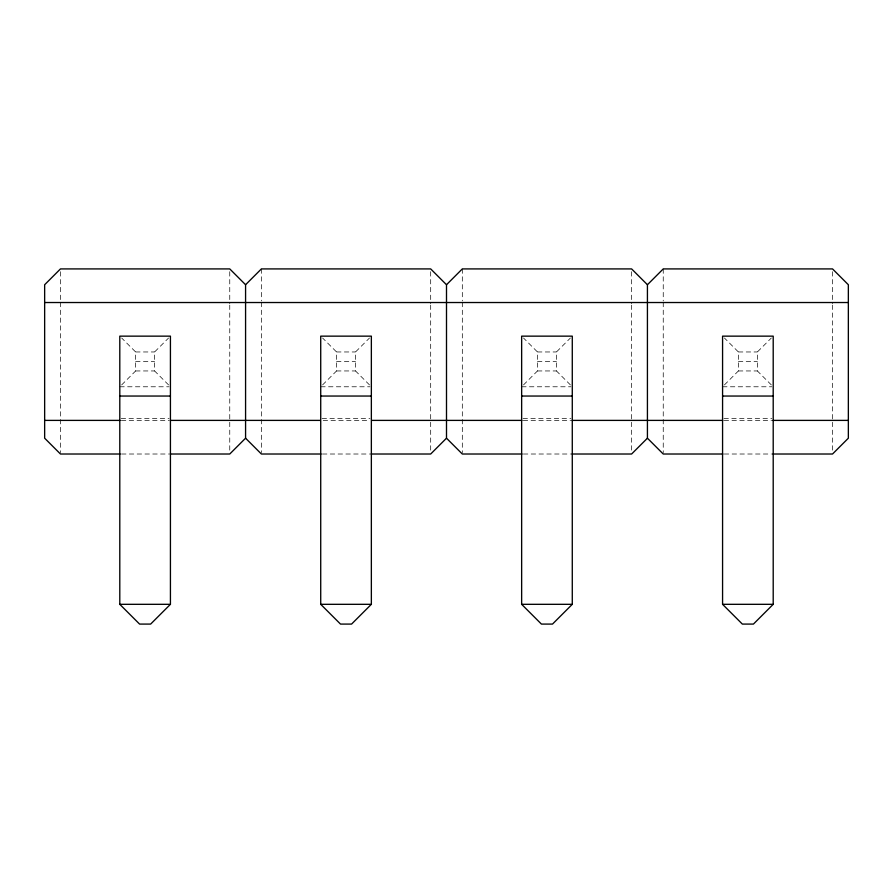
<?xml version="1.0" encoding="UTF-8"?>
<svg xmlns="http://www.w3.org/2000/svg" width="893" height="893" viewBox="0 0 893 893"><rect width="100%" height="100%" fill="white"/><g stroke="black" fill="none" stroke-linecap="round" stroke-linejoin="round"><path stroke-width="0.67" stroke-dasharray="4.46 3.35" d="M121.66 384.916L135.624 370.952L135.624 351.965L121.66 338.012M168.565 384.916L154.601 370.952L154.601 351.965L168.565 338.012M322.585 384.916L336.549 370.952L336.549 351.965L322.585 338.012M369.49 384.916L355.526 370.952L355.526 351.965L369.49 338.012M523.51 384.916L537.474 370.952L537.474 351.965L523.51 338.012M570.415 384.916L556.451 370.952L556.451 351.965L570.415 338.012M724.435 384.916L738.399 370.952L738.399 351.965L724.435 338.012M771.34 384.916L757.376 370.952L757.376 351.965L771.34 338.012M135.624 351.965L154.601 351.965M336.549 351.965L355.526 351.965M537.474 351.965L556.451 351.965M738.399 351.965L757.376 351.965M135.624 361.464L154.601 361.464M336.549 361.464L355.526 361.464M537.474 361.464L556.451 361.464M738.399 361.464L757.376 361.464M135.624 370.952L154.601 370.952M336.549 370.952L355.526 370.952M537.474 370.952L556.451 370.952M738.399 370.952L757.376 370.952M119.796 386.781L169.056 386.781M320.721 386.781L369.981 386.781M521.646 386.781L570.906 386.781M722.571 386.781L771.831 386.781M121.169 418.415L169.056 418.415M322.094 418.415L369.981 418.415M523.019 418.415L570.906 418.415M723.944 418.415L771.831 418.415M121.392 420.391L168.833 420.391M323.177 420.391L368.898 420.391M523.242 420.391L570.683 420.391M724.167 420.391L771.608 420.391M121.526 454.012L168.699 454.012M322.451 454.012L369.624 454.012M523.376 454.012L570.549 454.012M724.301 454.012L771.474 454.012M832.533 271.695L832.533 303.709M832.533 305.093L832.533 452.628M663.242 268.916L663.242 300.919M663.242 302.314L663.242 452.628M631.608 271.695L631.608 303.709M631.608 305.093L631.608 452.628M462.317 268.916L462.317 300.919M462.317 302.314L462.317 452.628M430.683 271.695L430.683 303.709M430.683 305.093L430.683 452.628M261.392 268.916L261.392 300.919M261.392 302.314L261.392 452.628M229.758 271.695L229.758 303.709M229.758 305.093L229.758 452.628M60.467 271.695L60.467 300.919M60.467 302.314L60.467 452.628"/><path stroke-width="1.34" d="M170.094 454.012L229.758 454.012L245.575 438.195L245.575 284.733L261.392 268.916L430.683 268.916L446.5 284.733L446.5 438.195L462.317 454.012L521.981 454.012M446.5 284.733L462.317 268.916L631.608 268.916L647.425 284.733L647.425 438.195L663.242 454.012L722.906 454.012M170.429 604.315L150.649 624.084L139.576 624.084L119.796 604.315L119.796 336.148L170.429 336.148L170.429 604.315L119.796 604.315M446.5 438.195L430.683 454.012L371.019 454.012M647.425 284.733L663.242 268.916L832.533 268.916L848.35 284.733L848.35 438.195L832.533 454.012L772.869 454.012M371.354 604.315L351.574 624.084L340.501 624.084L320.721 604.315L320.721 336.148L371.354 336.148L371.354 604.315L320.721 604.315M647.425 438.195L631.608 454.012L571.944 454.012M572.279 604.315L552.499 624.084L541.426 624.084L521.646 604.315L521.646 336.148L572.279 336.148L572.279 604.315L521.646 604.315M773.204 604.315L753.424 624.084L742.351 624.084L722.571 604.315L722.571 336.148L773.204 336.148L773.204 604.315L722.571 604.315M44.65 302.526L848.35 302.526M119.796 396.046L170.429 396.046M320.721 396.046L371.354 396.046M521.646 396.046L572.279 396.046M722.571 396.046L773.204 396.046M44.65 420.391L119.997 420.391M170.228 420.391L320.397 420.391M371.678 420.391L521.847 420.391M572.078 420.391L722.772 420.391M773.003 420.391L848.35 420.391M120.131 454.012L60.467 454.012L44.65 438.195L44.65 284.733L60.467 268.916L229.758 268.916L245.575 284.733M321.056 454.012L261.392 454.012L245.575 438.195"/></g></svg>
